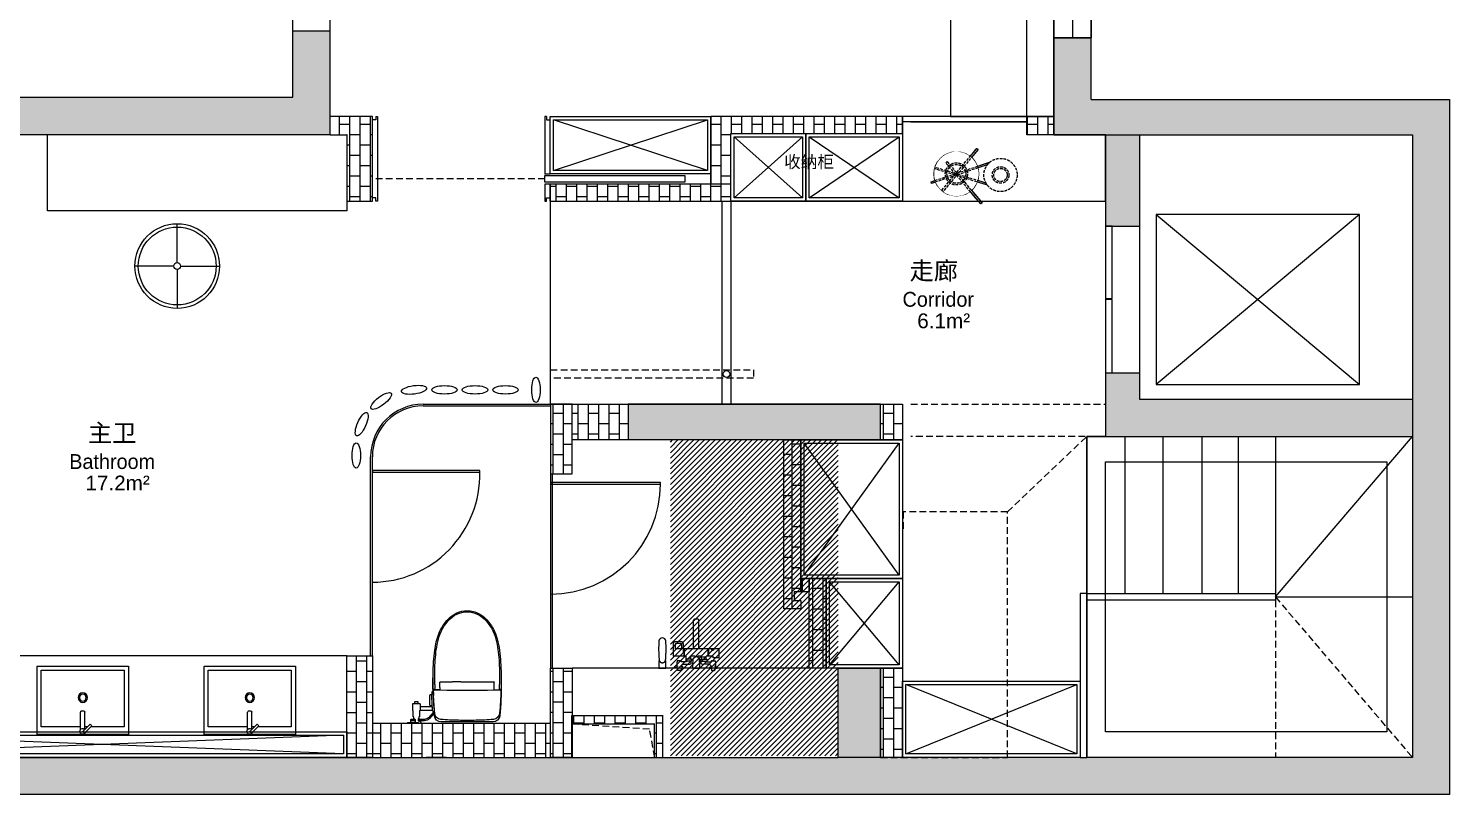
# Model space of a CAD drawing. Header units: millimetres. Extents: x -108767 to 78913, y -380878 to 1470.
# Drawn here: x -35106 to -26709, y -175676 to -171150 of the extents above; entities that cross this region are included whole.
import ezdxf
from ezdxf.enums import TextEntityAlignment as Align

# ---------------------------------------------------------------- set-up
doc = ezdxf.new("R2010")
doc.units = ezdxf.units.MM
doc.header["$LTSCALE"] = 10
doc.set_wipeout_variables(frame=1)
doc.linetypes.add('DASH', pattern=[0.35, 0.25, -0.1])
doc.linetypes.add('DASHED', pattern=[0.75, 0.5, -0.25])
for name, color, linetype in [('001增减墙体', 147, 'Continuous'), ('012到顶家具', 55, 'Continuous'), ('01平-洁具', 137, 'Continuous'), ('021洁具', 146, 'Continuous'), ('3-New Window', 4, 'Continuous'), ('DOOR', 60, 'Continuous'), ('FF-FURN', 51, 'Continuous'), ('FF-TEXT', 50, 'Continuous'), ('NW-01-wall(原有墙体)', 255, 'Continuous'), ('NW-02-free(活动家具)', 241, 'Continuous'), ('NW-02-厨卫具', 44, 'Continuous'), ('wipess', 8, 'Continuous')]:
    doc.layers.add(name, color=color, linetype=linetype)
doc.layers.add('活动家具', color=34, linetype='Continuous', lineweight=18)
doc.styles.add('ARIAL', font='arial.ttf')
doc.styles.add('CCD-HB', font='hbsmall.shx')
doc.styles.get("Standard").update_dxf_attribs({"font": ''})
doc.styles.add('STO', font='')
doc.styles.get('Standard').set_extended_font_data('SimSun')
doc.styles.get('STO').set_extended_font_data('SimSun')
pattern_1 = [(90, (-70270.71, -180008.13), (-60.96, 4e-15), []), (180, (-70270.71, -180008.13), (-60.96, -60.96), [60.96, -60.96])]

# ---------------------------------------------------------------- blocks, each defined once
blk = doc.blocks.new('2.7_C-001')
at = {"color": 8}
for p, q in [((-11.05, -0.22), (-10.82, 0)), ((-9.17, 0), (-10.82, 0)), ((9.17, 0), (10.82, 0)), ((11.05, -0.22), (10.82, 0)), ((-13.55, -7.65), (-13.55, -12.68)), ((-13.4, -7.5), (-10.1, -7.5)), ((-11.05, -1.4), (-12.3, -1.4)), ((-12.3, -1.4), (-12.3, -1.48)), ((-12.21, -1.68), (-11.41, -2.35)), ((-11.47, -5.1), (-11.47, -2.9)), ((-11.05, -2.8), (-11.37, -2.8)), ((-11.21, -5.2), (-11.37, -5.2)), ((-11.05, -2.4), (-11.28, -2.4)), ((-11.23, -5.2), (-11.23, -5.2)), ((-11.23, -5.2), (-11.2, -5.2)), ((-11.2, -5.65), (-11.2, -5.2)), ((-11.05, -1.4), (-11.05, -0.22)), ((-11.05, -2.8), (-11.05, -2.4)), ((-8.95, -5.8), (-11.05, -5.8)), ((-10.05, -7.55), (-10.05, -8.17)), ((-8.95, -0.22), (-9.17, 0)), ((-8.95, -1.4), (-8.95, -0.22)), ((-7.7, -1.4), (-8.95, -1.4)), ((-8.72, -2.4), (-8.95, -2.4)), ((-8.95, -2.4), (-8.95, -2.8)), ((-8.62, -2.8), (-8.95, -2.8)), ((-8.8, -5.65), (-8.8, -5.2)), ((-5.78, -5.2), (-8.8, -5.2)), ((-7.79, -1.68), (-8.59, -2.35)), ((-7.88, -3.7), (-4.5, -3.7)), ((-7.7, -1.4), (-7.7, -1.48)), ((-6.2, -5.54), (-6.03, -5.44)), ((-6.2, -6.69), (-6.2, -5.54)), ((-6.03, -6.79), (-6.2, -6.69)), ((-2.98, -5.44), (-6.03, -5.44)), ((-2.98, -6.79), (-6.03, -6.79)), ((-5.9, -6.79), (-5.9, -8.49)), ((-3.1, -8.15), (-5.9, -8.15)), ((-5.78, -5.44), (-5.78, -5.2)), ((-3.12, -5.2), (-3.21, -5.2)), ((-3.21, -5.2), (-3.21, -5.44)), ((-3.1, -6.79), (-3.1, -6.79)), ((-3.1, -6.79), (-3.1, -8.49)), ((-3.02, -4.09), (-3.02, -5.1)), ((-2.98, -5.44), (-2.8, -5.54)), ((-2.8, -6.69), (-2.98, -6.79)), ((-2.8, -5.54), (-2.8, -6.69)), ((2.09, -1.4), (-2.09, -1.4)), ((-1.1, -7.52), (-0.88, -7.65)), ((-0.88, -8.39), (-0.88, -7.65)), ((-0.88, -8.15), (0.88, -8.15)), ((0.88, -7.65), (1.1, -7.52)), ((0.88, -8.39), (0.88, -7.65)), ((2.98, -5.44), (2.8, -5.54)), ((2.8, -5.54), (2.8, -6.69)), ((2.8, -6.69), (2.98, -6.79)), ((2.98, -5.44), (6.02, -5.44)), ((2.98, -6.79), (6.02, -6.79)), ((3.02, -4.09), (3.02, -5.1)), ((3.1, -6.79), (3.1, -6.79)), ((3.1, -6.79), (3.1, -8.49)), ((3.12, -5.2), (3.21, -5.2)), ((3.21, -5.2), (3.21, -5.44)), ((7.88, -3.7), (4.5, -3.7)), ((5.78, -5.2), (8.8, -5.2)), ((5.78, -5.44), (5.78, -5.2)), ((5.9, -6.79), (5.9, -8.49)), ((6.2, -5.54), (6.02, -5.44)), ((6.02, -6.79), (6.2, -6.69)), ((6.2, -6.69), (6.2, -5.54)), ((7.7, -1.4), (8.95, -1.4)), ((7.7, -1.4), (7.7, -1.48)), ((7.79, -1.68), (8.59, -2.35)), ((8.62, -2.8), (8.95, -2.8)), ((8.72, -2.4), (8.95, -2.4)), ((8.8, -5.65), (8.8, -5.2)), ((8.95, -0.22), (9.17, 0)), ((8.95, -1.4), (8.95, -0.22)), ((8.95, -2.4), (8.95, -2.8)), ((8.95, -5.8), (11.05, -5.8)), ((11.05, -1.4), (11.05, -0.22)), ((11.05, -1.4), (12.3, -1.4)), ((11.05, -2.4), (11.28, -2.4)), ((11.05, -2.8), (11.05, -2.4)), ((11.05, -2.8), (11.37, -2.8)), ((11.2, -5.65), (11.2, -5.2)), ((11.22, -5.2), (11.2, -5.2)), ((11.21, -5.2), (11.37, -5.2)), ((11.22, -5.2), (11.22, -5.2)), ((12.21, -1.68), (11.41, -2.35)), ((11.47, -5.1), (11.47, -2.9)), ((12.3, -1.4), (12.3, -1.48)), ((22.09, -1.4), (17.91, -1.4)), ((-13.4, -12.83), (-7.15, -12.83)), ((-9.07, -12.02), (-10.26, -12.02)), ((-10.26, -12.49), (-10.26, -12.02)), ((-9.75, -8.47), (-7.15, -8.47)), ((-9.07, -12.49), (-9.07, -12.02)), ((-7.6, -12.83), (-7.6, -12.83)), ((-7.55, -8.47), (-7.55, -12.83)), ((-7.15, -8.47), (-7.15, -12.83)), ((-7.15, -8.49), (-5.9, -8.49)), ((-7.15, -12.81), (7.65, -12.81)), ((-3.1, -8.49), (-0.98, -8.49)), ((-1.65, -12.81), (-1.65, -29.65)), ((0.97, -8.49), (3.1, -8.49)), ((1.65, -12.81), (1.65, -29.65)), ((5.9, -8.49), (7.35, -8.49)), ((6.21, -12.81), (6.22, -12.81)), ((7, -8.49), (7, -12.81)), ((7.34, -8.59), (7.35, -8.59)), ((7.34, -8.62), (7.35, -8.62)), ((7.34, -12.68), (7.35, -12.68)), ((7.34, -12.71), (7.35, -12.71)), ((7.35, -8.47), (13.6, -8.47)), ((7.35, -12.81), (7.35, -8.47)), ((7.65, -15.95), (7.65, -10.88)), ((8.75, -15.41), (8.75, -13.31)), ((9.2, -12.86), (12.05, -12.86)), ((12.5, -15.41), (12.5, -13.31)), ((13.6, -15.96), (13.6, -8.47))]:
    blk.add_line(p, q, dxfattribs=at)
blk.add_lwpolyline([(18.04, -6.68, 0.033424), (17.94, -17.49)], format="xyb", dxfattribs=at)
blk.add_polyline3d([(21.96, -6.68, 0), (21.96, -6.63, 0), (21.96, -6.58, 0), (21.95, -6.52, 0), (21.95, -6.47, 0), (21.94, -6.42, 0), (21.94, -6.37, 0), (21.93, -6.32, 0), (21.92, -6.27, 0), (21.91, -6.22, 0), (21.9, -6.17, 0), (21.89, -6.12, 0), (21.88, -6.07, 0), (21.86, -6.02, 0), (21.84, -5.97, 0), (21.83, -5.93, 0), (21.81, -5.88, 0), (21.79, -5.83, 0), (21.77, -5.78, 0), (21.75, -5.74, 0), (21.73, -5.69, 0), (21.7, -5.65, 0), (21.68, -5.6, 0), (21.66, -5.56, 0), (21.63, -5.52, 0), (21.6, -5.47, 0), (21.57, -5.43, 0), (21.54, -5.39, 0), (21.51, -5.35, 0), (21.48, -5.31, 0), (21.45, -5.27, 0), (21.42, -5.24, 0), (21.39, -5.2, 0), (21.35, -5.16, 0), (21.32, -5.13, 0), (21.28, -5.1, 0), (21.24, -5.06, 0), (21.21, -5.03, 0), (21.17, -5, 0), (21.13, -4.97, 0), (21.09, -4.94, 0), (21.05, -4.91, 0), (21.01, -4.89, 0), (20.97, -4.86, 0), (20.92, -4.84, 0), (20.88, -4.81, 0), (20.84, -4.79, 0), (20.79, -4.77, 0), (20.75, -4.75, 0), (20.71, -4.73, 0), (20.66, -4.71, 0), (20.61, -4.69, 0), (20.57, -4.68, 0), (20.52, -4.66, 0), (20.48, -4.65, 0), (20.43, -4.64, 0), (20.38, -4.63, 0), (20.33, -4.62, 0), (20.29, -4.61, 0), (20.24, -4.6, 0), (20.19, -4.6, 0), (20.14, -4.59, 0), (20.1, -4.59, 0), (20.05, -4.59, 0), (20, -4.59, 0), (19.95, -4.59, 0), (19.9, -4.59, 0), (19.86, -4.59, 0), (19.81, -4.6, 0), (19.76, -4.6, 0), (19.71, -4.61, 0), (19.67, -4.62, 0), (19.62, -4.63, 0), (19.57, -4.64, 0), (19.52, -4.65, 0), (19.48, -4.66, 0), (19.43, -4.68, 0), (19.39, -4.69, 0), (19.34, -4.71, 0), (19.29, -4.73, 0), (19.25, -4.75, 0), (19.21, -4.77, 0), (19.16, -4.79, 0), (19.12, -4.81, 0), (19.08, -4.84, 0), (19.03, -4.86, 0), (18.99, -4.89, 0), (18.95, -4.91, 0), (18.91, -4.94, 0), (18.87, -4.97, 0), (18.83, -5, 0), (18.79, -5.03, 0), (18.76, -5.06, 0), (18.72, -5.1, 0), (18.68, -5.13, 0), (18.65, -5.16, 0), (18.61, -5.2, 0), (18.58, -5.24, 0), (18.55, -5.27, 0), (18.52, -5.31, 0), (18.49, -5.35, 0), (18.46, -5.39, 0), (18.43, -5.43, 0), (18.4, -5.47, 0), (18.37, -5.52, 0), (18.34, -5.56, 0), (18.32, -5.6, 0), (18.3, -5.65, 0), (18.27, -5.69, 0), (18.25, -5.74, 0), (18.23, -5.78, 0), (18.21, -5.83, 0), (18.19, -5.88, 0), (18.17, -5.93, 0), (18.16, -5.97, 0), (18.14, -6.02, 0), (18.13, -6.07, 0), (18.11, -6.12, 0), (18.1, -6.17, 0), (18.09, -6.22, 0), (18.08, -6.27, 0), (18.07, -6.32, 0), (18.06, -6.37, 0), (18.06, -6.42, 0), (18.05, -6.47, 0), (18.05, -6.52, 0), (18.04, -6.58, 0), (18.04, -6.63, 0), (18.04, -6.68, 0)], dxfattribs=at)
for centre, radius, start, end in [((-13.4, -7.65), 0.15, 90, 180), ((-12.05, -1.48), 0.25, 180, 229.89909), ((-11.37, -2.9), 0.1, 89.99679, 179.99679), ((-11.37, -5.1), 0.1, 179.99679, 269.99679), ((-11.28, -2.2), 0.2, 229.89909, 270), ((-11.05, -5.65), 0.15, 180, 270), ((-10.1, -7.55), 0.05, 0, 90), ((-9.75, -8.17), 0.3, 180, 270), ((-8.95, -5.65), 0.15, 270, 0), ((-8.72, -2.2), 0.2, 270, 310.10091), ((-8.62, -2.9), 0.1, 4.90859, 89.99679), ((-7.59, -2.81), 0.935, 184.90859, 251.86317), ((-7.95, -1.48), 0.25, 310.10091, 0), ((-4.5, -7.2), 3.5, 66.14252, 89.99679), ((-3.12, -5.1), 0.1, 267.1308, 359.99679), ((-3.12, -4.09), 0.1, 359.99679, 66.14252), ((36.96, -2.85), 39.08, 177.87332, 185.88182), ((-1.42, -6.8), 0.5, 185.88182, 231.87179), ((-1.36, -6.04), 1.22, 252.23211, 274.35187), ((0, -6.65), 1.4, 205.47727, 218.21262), ((-0.98, -8.39), 0.1, 270, 0), ((0.97, -8.39), 0.1, 180, 270), ((0, -6.65), 1.4, 321.78613, 334.5228), ((1.36, -6.04), 1.22, 265.64714, 287.76789), ((1.42, -6.8), 0.5, 308.12821, 354.11818), ((-36.96, -2.85), 39.08, 354.11818, 2.12668), ((3.12, -4.09), 0.1, 113.85748, 180.00321), ((3.12, -5.1), 0.1, 180.00321, 272.8692), ((4.5, -7.2), 3.5, 90.00321, 113.85748), ((7.95, -1.48), 0.25, 180, 229.89909), ((7.59, -2.81), 0.935, 288.13683, 355.09141), ((8.62, -2.9), 0.1, 90.00321, 175.09141), ((8.72, -2.2), 0.2, 229.89909, 270), ((8.95, -5.65), 0.15, 180, 270), ((11.05, -5.65), 0.15, 270, 0), ((11.28, -2.2), 0.2, 270, 310.10091), ((11.37, -2.9), 0.1, 0.00321, 90.00321), ((11.37, -5.1), 0.1, 270.00321, 0.00321), ((12.05, -1.48), 0.25, 310.10091, 0), ((56.96, -2.85), 39.08, 177.87332, 185.34798), ((-16.96, -2.85), 39.08, 354.65202, 2.12668), ((-58.73, -12.8), 80.93, 356.6814, 4.33868), ((-13.4, -12.68), 0.15, 180, 270), ((-10.18, -12.12), 0.0938, 209.03725, 252.30788), ((-10.18, -12.44), 0.0938, 209.03725, 252.30788), ((-9.91, -11.26), 1, 252.30788, 262.94591), ((-9.91, -11.58), 1, 252.30788, 262.94591), ((-9.66, -9.3), 2.98, 262.94591, 277.05409), ((-9.66, -9.62), 2.98, 262.94591, 277.05409), ((-9.42, -11.26), 1, 277.05409, 287.69212), ((-9.42, -11.58), 1, 277.05409, 287.69212), ((-9.15, -12.12), 0.0938, 287.69212, 330.96275), ((-9.15, -12.44), 0.0938, 287.69212, 330.96275), ((8.65, -15.95), 1, 180, 264.66736), ((9.2, -13.31), 0.45, 90, 180), ((9.25, -15.4), 0.5, 180, 265.97111), ((10.65, 4.45), 20.4, 265.97111, 273.89518), ((12, -15.4), 0.5, 273.89518, 360), ((12.05, -13.31), 0.45, 360, 90), ((12.6, -15.96), 1, 275.20866, 0), ((10.65, 5.45), 22.5, 264.66736, 275.22415), ((20, -17.25), 2.07, 186.55145, 353.44855), ((-0.95, -29.65), 0.7, 180, 261.18609), ((0, -23.52), 6.9, 261.18609, 278.81391), ((0.95, -29.65), 0.7, 278.81391, 0)]:
    blk.add_arc(centre, radius, start, end, dxfattribs=at)
blk = doc.blocks.new('*U214')
blk.add_lwpolyline([(511.87, -3222.23), (477.87, -3222.23), (477.87, -3317.23), (511.87, -3317.23)], close=True)
at = {"color": 6}
blk.add_lwpolyline([(509.87, -3224.23), (479.87, -3224.23), (479.87, -3315.23), (509.87, -3315.23)], close=True, dxfattribs=at)
at = {"color": 250}
for points in [[(479.87, -3315.23), (509.87, -3224.23)], [(479.87, -3224.23), (509.87, -3315.23)]]:
    blk.add_lwpolyline(points, dxfattribs=at)
blk = doc.blocks.new('RRTY')
blk.add_wipeout([(33, 350), (95, 345), (147, 333), (172, 325), (237, 294), (292, 254), (335, 212), (380, 148), (410, 85), (423, 37), (428, 10), (433, -39), (433, -68), (428, -111), (418, -160), (392, -226), (356, -287), (314, -335), (283, -362), (231, -398), (183, -421), (134, -437), (78, -448), (33, -450), (-39, -444), (-116, -421), (-175, -392), (-248, -334), (-285, -292), (-325, -228), (-351, -163), (-363, -107), (-367, -50), (-360, 22), (-338, 99), (-305, 164), (-270, 210), (-210, 267), (-169, 295), (-110, 323), (-60, 339), (-24, 346), (16, 349)])
at = {"color": 45}
for points in [[(153, 313), (182, 301), (-222, -678), (-251, -666)], [(-96, 410), (-66, 417), (232, -851), (202, -858)], [(252, 123), (270, 98), (-528, -463), (-546, -438)], [(-259, 216), (-238, 238), (457, -457), (435, -479)]]:
    blk.add_lwpolyline(points, close=True, dxfattribs=at)
for radius in [400, 200]:
    blk.add_circle((33, -50), radius)
blk.add_circle((33, -50), 170, dxfattribs=at)
blk = doc.blocks.new('TR')
at = {"linetype": 'DASH', "lineweight": 5, "ltscale": 20}
blk.add_wipeout([(-1194, 103), (-1195, 166), (-1188, 218), (-1182, 243), (-1157, 311), (-1123, 370), (-1085, 416), (-1025, 468), (-964, 502), (-919, 520), (-892, 528), (-843, 537), (-815, 539), (-771, 539), (-722, 533), (-653, 513), (-590, 482), (-538, 446), (-508, 417), (-468, 369), (-440, 323), (-420, 276), (-404, 221), (-397, 176), (-397, 104), (-413, 25), (-437, -37), (-487, -115), (-526, -155), (-586, -201), (-648, -232), (-703, -249), (-759, -259), (-832, -259), (-910, -244), (-979, -216), (-1028, -186), (-1090, -132), (-1121, -93), (-1155, -37), (-1175, 12), (-1185, 47), (-1192, 86)], dxfattribs=at).dxf.layer = 'NW-02-free(活动家具)'
at = {"layer": 'NW-02-free(活动家具)', "color": 8, "linetype": 'DASH', "lineweight": 5, "ltscale": 20}
for points in [[(-1034, -176), (-1058, -156), (-429, 599), (-405, 579)], [(-1242, -31), (-1252, -2), (-16, 410), (-6, 381)], [(-988, 342), (-965, 362), (-333, -382), (-356, -402)], [(-1168, 226), (-1159, 256), (-148, -57), (-157, -87)]]:
    blk.add_lwpolyline(points, close=True, dxfattribs=at)
at = {"layer": 'NW-02-free(活动家具)', "linetype": 'DASH', "lineweight": 5, "ltscale": 20}
blk.add_circle((-796, 140), 200, dxfattribs=at)
at = {"layer": 'NW-02-free(活动家具)', "color": 8, "linetype": 'DASH', "lineweight": 5, "ltscale": 20}
blk.add_circle((-796, 140), 170, dxfattribs=at)
at = {"linetype": 'DASH', "lineweight": 5, "ltscale": 20}
blk.add_wipeout([(0, 420), (33, 418), (57, 415), (87, 407), (131, 390), (165, 370), (195, 348), (221, 322), (229, 314), (252, 284), (270, 252), (284, 215), (294, 180), (299, 143), (300, 120), (298, 84), (291, 47), (281, 14), (267, -16), (248, -49), (231, -72), (207, -97), (169, -128), (134, -148), (102, -162), (62, -174), (27, -179), (0, -180), (-36, -178), (-78, -170), (-113, -158), (-149, -140), (-191, -112), (-218, -86), (-239, -61), (-260, -30), (-274, -1), (-284, 23), (-289, 41), (-296, 71), (-300, 109), (-299, 147), (-295, 177), (-289, 201), (-279, 231), (-264, 263), (-249, 288), (-228, 315), (-202, 342), (-165, 371), (-126, 392), (-81, 409), (-45, 417), (-12, 420)], dxfattribs=at).dxf.layer = 'NW-02-free(活动家具)'
at = {"layer": 'NW-02-free(活动家具)', "linetype": 'DASH', "lineweight": 5, "ltscale": 20}
blk.add_circle((0, 120), 300, dxfattribs=at)
at = {"layer": 'NW-02-free(活动家具)', "color": 8, "linetype": 'DASH', "lineweight": 5, "ltscale": 20}
for radius in [150, 120]:
    blk.add_circle((0, 120), radius, dxfattribs=at)
blk = doc.blocks.new('2.7_B-001')
at = {"layer": 'NW-02-厨卫具', "lineweight": 15}
for p, q in [((30, 0), (-30, 0)), ((-30, 0), (-30, -45)), ((30, -45), (30, 0)), ((-30, -45), (30, -45))]:
    blk.add_line(p, q, dxfattribs=at)
at = {"layer": 'NW-02-厨卫具', "lineweight": 5}
for p, q in [((-1.44, -5.07), (-27.24, -5.07)), ((-27.24, -5.07), (-27.24, -42.24)), ((27.24, -5.07), (5.22, -5.07)), ((27.24, -42.24), (27.24, -5.07)), ((-27.24, -42.24), (27.24, -42.24))]:
    blk.add_line(p, q, dxfattribs=at)
at = {"layer": 'NW-02-厨卫具', "color": 8, "lineweight": 5}
for p, q in [((-1.44, -3.3), (-1.44, -14.7)), ((1.07, -1.01), (-0.02, -2.11)), ((-0.02, -2.11), (4.91, -6.94)), ((1.07, -1.01), (6, -5.84)), ((1.44, -3.54), (1.44, -14.7)), ((3, -5.07), (1.44, -5.07)), ((4.91, -6.94), (6, -5.84)), ((-0.52, -15.62), (0.52, -15.62))]:
    blk.add_line(p, q, dxfattribs=at)
for centre, major_axis, start_param, end_param in [((-0.02, -2.11), (1.31, -1.31), 0.995082, 6.293156), ((-0.52, -14.7), (0.652, 0.652), 2.356194, 3.926991), ((0.52, -14.7), (0.652, 0.652), 3.926991, 5.497787), ((0, -24.3), (2.2, 2.2), 4.712389, 10.995574), ((0, -24.3), (1.58, 1.58), 4.712389, 10.995574)]:
    blk.add_ellipse(centre, major_axis=major_axis, ratio=1, start_param=start_param, end_param=end_param, dxfattribs=at)
blk = doc.blocks.new('2.7_D-001')
at = {"layer": 'NW-02-厨卫具', "color": 8}
for points in [[(-35.5, 0, 0.414214), (-35, -0.5), (-29, -0.5, 0.414214), (-28.5, 0)], [(-28.72, -1.6, 0.07715), (-27.98, -1.37, 0.286127), (-27.25, -0.2), (-27.25, 0)], [(-33.25, -0.5), (-33.35, -1.62), (-33.35, -1.87), (-33.3, -2.16, 0.3601), (-33, -2.4), (-31, -2.4, 0.3601), (-30.7, -2.16), (-30.65, -1.87), (-30.65, -1.62), (-30.75, -0.5)], [(-31.06, -2.4), (-31.05, -2.7), (-31.3, -2.7), (-31.43, -2.77), (-31.43, -3.75, -0.414214), (-31.62, -3.95), (-31.75, -3.95, 0.414214), (-31.85, -4.05), (-31.85, -7.26, -0.20721), (-32.01, -7.62, 0.20721), (-32.15, -7.95), (-32.15, -11.5), (-32.15, -11.65, 0.414214), (-32.05, -11.75), (-27.95, -11.75, 0.414214), (-27.85, -11.65), (-27.85, -11.5), (-27.85, -10.34), (-27.85, -7.95, 0.15273), (-27.93, -7.7, 0.052809), (-27.99, -7.62, -0.20721), (-28.15, -7.26), (-28.15, -4.05, 0.414214), (-28.25, -3.95), (-28.37, -3.95, -0.414214), (-28.57, -3.75), (-28.57, -2.77), (-28.7, -2.7), (-28.95, -2.7), (-28.93, -2.2), (-28.97, -2), (-28.97, -1.6), (-28.72, -1.6), (-28.74, -1.6)], [(-19.46, -6.06), (-22.32, -2.88, 0.212455), (-25.15, -1.62), (-28.97, -1.62)], [(-19.94, -6.72), (-22.92, -3.42, 0.212455), (-25.15, -2.42), (-28.94, -2.42)], [(-19.54, -9.29, 0.008174), (-19.36, -6.5)], [(-19.36, -6.5, 0.104725), (-19.45, -5.99)], [(-28.87, -11.75, 0.414214), (-28.97, -11.85), (-28.97, -12.72), (-29.2, -12.85), (-30.8, -12.85), (-31.02, -12.72), (-31.02, -11.85, 0.414214), (-31.12, -11.75)], [(-16.05, -20.43), (-16.05, -19.84, 0.409111), (-16.25, -19.64), (-19.67, -19.58, -0.41502), (-19.92, -19.32)], [(-19.07, -22.99, 0.017155), (-19.09, -21.26, 0.04985), (-19.22, -20.23, 0.096365), (-19.31, -20.01, 0.260874), (-19.4, -19.96)], [(-19.07, -22.99, 0.014496), (-19, -34.35)], [(-16.05, -21.26), (-16.05, -24.39, 0.422751), (-15.89, -24.55)], [(15.97, -19.64, 0.009953), (-15.97, -19.64)], [(0, -24.7, 0.00463), (15.89, -24.55)], [(15.89, -24.55, 0.423836), (16.05, -24.39)], [(19.68, -19.58), (16.25, -19.64, 0.409111), (16.05, -19.84), (16.05, -21.25)], [(16.05, -19.84), (19.4, -19.96, 0.260874), (19.31, -20.01, 0.096365), (19.22, -20.23, 0.04985), (19.09, -21.26, 0.017155), (19.07, -22.99)], [(19, -34.35, 0.014496), (19.07, -22.99)], [(-19, -34.35, 0.016259), (-18.59, -40.64, 0.019991), (-17.71, -46.67)], [(17.71, -46.67, 0.019991), (18.59, -40.64, 0.016259), (19, -34.35)], [(-17.71, -46.67, 0.057324), (-15.91, -53.02)], [(-15.91, -53.02, 0.153815), (-7.37, -63.94, 0.108059), (-1.61, -65.9, 0.028185), (0, -65.99, 0.028185), (1.61, -65.9, 0.108059), (7.37, -63.94, 0.153815), (15.91, -53.02, 0.057324), (17.71, -46.67)]]:
    blk.add_lwpolyline(points, format="xyb", dxfattribs=at)
for points in [[(-33.87, -0.5), (-30.13, -0.5)], [(-30.65, -1.62), (-33.35, -1.62)], [(-33.35, -1.87), (-30.65, -1.87)], [(-27.85, -7.95), (-20.4, -7.95)], [(-27.85, -10.08), (-20.57, -10.08)], [(-16.05, -19.84), (-19.4, -19.96)], [(-16.05, -21.25), (-16.05, -20.44)], [(-15.89, -24.55), (-8.7, -24.66)], [(-3.7, -24.69), (-8.7, -24.66)], [(-3.7, -24.69), (0, -24.7)], [(16.05, -21.26), (16.05, -24.41)]]:
    blk.add_lwpolyline(points, dxfattribs=at)
blk.add_lwpolyline([(-30.59, -2.07, -0.3601), (-30.98, -2.4), (-33.02, -2.4, -0.3601), (-33.41, -2.07), (-33.45, -1.87), (-33.45, -1.62), (-33.25, -0.5), (-30.75, -0.5), (-30.55, -1.62), (-30.55, -1.87)], format="xyb", close=True, dxfattribs=at)
at = {"layer": 'NW-02-厨卫具'}
for points in [[(19.32, -4.58, 0.386981), (15.34, -0.95), (-15.34, -0.95, 0.386981), (-19.32, -4.58), (-19.45, -5.99, -0.131373), (-19.6, -6.39, 0.148778), (-20.33, -7.41, 0.021037), (-20.58, -10.37)], [(-15.5, -2.36, 0.367571), (-19.18, -6.11, 0.015428), (-19.92, -19.32)], [(-5.17, -1.86, 0.012576), (-15.5, -2.36)], [(5.37, -1.86, 0.012303), (-5.17, -1.86)], [(15.52, -2.37, 0.01238), (5.37, -1.86)], [(19.19, -6.31, 0.375041), (15.52, -2.37)], [(20, -20.33, 0.014953), (19.94, -19.38, 0.094612), (19.92, -19.32, 0.015253), (19.19, -6.31)], [(20.2, -23.37, 0.023657), (19.32, -4.58)], [(-20.58, -10.38), (-21.63, -10.38, 0.317837), (-21.82, -10.51, 0.085164), (-22.05, -11.88), (-22.05, -15.57, 0.085164), (-21.82, -16.94, 0.317837), (-21.63, -17.08), (-20.89, -17.08)], [(-20.06, -19.53, 0.010881), (-19.92, -16.58)], [(-19.54, -9.29, 0.009261), (-19.92, -16.58)], [(-20.17, -19.69, 0.116376), (-20.29, -19.29, -0.097632), (-20.81, -18.55, -0.103486), (-20.93, -17.86), (-20.91, -17.07)], [(-20.06, -19.53), (-20.17, -19.69, 0.004597), (-20.2, -23.37, 0.007479), (-20.11, -29.35)], [(-20.16, -24.1, 0.01417), (-20.16, -23.89)], [(-20.16, -24.1, 0.005942), (-20.16, -26.25)], [(-19.4, -19.96), (-19.4, -19.96, 0.232614), (-19.95, -20.25, 0.140453), (-20.06, -20.59, 0.019844), (-20.09, -21.1)], [(-19.92, -19.32, 0.065749), (-19.94, -19.35, 0.017826), (-20, -20.33)], [(20.16, -26.25, 0.006459), (20.15, -23.89), (20.08, -20.84, 0.020455), (20.06, -20.53, 0.125897), (19.94, -20.24, 0.14076), (19.66, -20.02, 0.080621), (19.4, -19.96)], [(19.68, -19.58, 0.414788), (19.92, -19.32)], [(20.11, -29.31, 0.00875), (20.2, -23.37)], [(-20.16, -26.25, 0.006047), (-20.1, -29.4, 0.028876), (-19.1, -43.29)], [(18.86, -44.81, 0.031792), (20.05, -30.93)], [(20.05, -30.93, 0.005999), (20.16, -26.25)], [(-19.1, -43.29, 0.064099), (-16.77, -52.99)], [(-16.77, -52.99, 0.095162), (-11.05, -61.78, 0.210028), (0, -66.63, 0.124897), (7.15, -64.81, 0.076161), (10.84, -62, 0.041108), (13.77, -58.49, 0.068838), (17.25, -51.72, 0.04347), (18.86, -44.81)]]:
    blk.add_lwpolyline(points, format="xyb", dxfattribs=at)
for points in [[(-20.58, -10.38), (-20.89, -17.08)], [(-20.09, -21.1), (-20.16, -23.89)], [(-20.1, -29.4), (-20.11, -29.35)], [(20.11, -29.31), (20.1, -29.38)], [(18.86, -44.81), (18.86, -44.84)]]:
    blk.add_lwpolyline(points, dxfattribs=at)
blk = doc.blocks.new('*U198')
blk.add_lwpolyline([(284.33, -3316.14), (239.33, -3316.14), (239.33, -3421.14), (284.33, -3421.14)], close=True)
at = {"color": 6}
blk.add_lwpolyline([(282.33, -3318.14), (241.33, -3318.14), (241.33, -3419.14), (282.33, -3419.14)], close=True, dxfattribs=at)
at = {"color": 250}
for points in [[(241.33, -3419.14), (282.33, -3318.14)], [(241.33, -3318.14), (282.33, -3419.14)]]:
    blk.add_lwpolyline(points, dxfattribs=at)
blk = doc.blocks.new('*U190')
blk.add_lwpolyline([(579.61, -3276.7), (290.11, -3276.7), (290.11, -3291.7), (579.61, -3291.7)], close=True)
at = {"color": 6}
blk.add_lwpolyline([(577.61, -3278.7), (292.11, -3278.7), (292.11, -3289.7), (577.61, -3289.7)], close=True, dxfattribs=at)
at = {"color": 250}
for points in [[(292.11, -3289.7), (577.61, -3278.7)], [(292.11, -3278.7), (577.61, -3289.7)]]:
    blk.add_lwpolyline(points, dxfattribs=at)
blk = doc.blocks.new('*U199')
blk.add_lwpolyline([(284.33, -3391.24), (202.53, -3391.24), (202.53, -3451.24), (284.33, -3451.24)], close=True)
at = {"color": 6}
blk.add_lwpolyline([(282.33, -3393.24), (204.53, -3393.24), (204.53, -3449.24), (282.33, -3449.24)], close=True, dxfattribs=at)
at = {"color": 250}
for points in [[(204.53, -3449.24), (282.33, -3393.24)], [(204.53, -3393.24), (282.33, -3449.24)]]:
    blk.add_lwpolyline(points, dxfattribs=at)
blk = doc.blocks.new('*U200')
blk.add_lwpolyline([(254.54, -3354.44), (201.54, -3354.44), (201.54, -3399.44), (254.54, -3399.44)], close=True)
at = {"color": 6}
blk.add_lwpolyline([(252.54, -3356.44), (203.54, -3356.44), (203.54, -3397.44), (252.54, -3397.44)], close=True, dxfattribs=at)
at = {"color": 250}
for points in [[(203.54, -3397.44), (252.54, -3356.44)], [(203.54, -3356.44), (252.54, -3397.44)]]:
    blk.add_lwpolyline(points, dxfattribs=at)
blk = doc.blocks.new('*U201')
blk.add_lwpolyline([(522.56, -3283.93), (465.45, -3283.93), (465.45, -3323.93), (522.56, -3323.93)], close=True)
at = {"color": 6}
blk.add_lwpolyline([(520.56, -3285.93), (467.45, -3285.93), (467.45, -3321.93), (520.56, -3321.93)], close=True, dxfattribs=at)
at = {"color": 250}
for points in [[(467.45, -3321.93), (520.56, -3285.93)], [(467.45, -3285.93), (520.56, -3321.93)]]:
    blk.add_lwpolyline(points, dxfattribs=at)
blk = doc.blocks.new('*U213')
blk.add_lwpolyline([(527.05, -3283.93), (482.71, -3283.93), (482.71, -3323.93), (527.05, -3323.93)], close=True)
at = {"color": 6}
blk.add_lwpolyline([(525.05, -3285.93), (484.71, -3285.93), (484.71, -3321.93), (525.05, -3321.93)], close=True, dxfattribs=at)
at = {"color": 250}
for points in [[(484.71, -3321.93), (525.05, -3285.93)], [(484.71, -3285.93), (525.05, -3321.93)]]:
    blk.add_lwpolyline(points, dxfattribs=at)

msp = doc.modelspace()

# ---------------------------------------------------------------- hatches: boundary and pattern name
at = {"layer": '001增减墙体', "ltscale": 10}
h = msp.add_hatch(dxfattribs=at)
h.set_pattern_fill('ANSI31', color=251, scale=7)
h.set_pattern_definition([(45, (-54684.057, -179960.236), (-15.715448, 15.715448), [])])
h.paths.add_polyline_path([(-31313.3, -173581), (-30321.3, -173581), (-30321.3, -175447), (-31313.3, -175447)])
at = {"layer": 'NW-01-wall(原有墙体)'}
h = msp.add_hatch(color=250, dxfattribs=at)
h.dxf.hatch_style = 1
h.paths.add_polyline_path([(-33324.3, -171165), (-33544.3, -171165), (-33544.3, -171556), (-36359.3, -171556), (-36359.3, -172452), (-36119.3, -172452), (-36119.3, -171778), (-33324.3, -171778)])
h = msp.add_hatch(color=250, dxfattribs=at)
h.dxf.hatch_style = 1
h.paths.add_polyline_path([(-26709.3, -171569), (-28827.3, -171569), (-28827.3, -171206), (-29047.3, -171206), (-29047.3, -171778), (-26929.3, -171778), (-26929.3, -175456), (-36119.3, -175456), (-36119.3, -174800), (-36359.3, -174800), (-36359.3, -175676), (-26709.3, -175676)])
h = msp.add_hatch(color=250, dxfattribs=at)
h.dxf.hatch_style = 1
h.paths.add_polyline_path([(-28542.3, -171778), (-28742.3, -171778), (-28742.3, -172318), (-28702.3, -172318), (-28542.3, -172318)], flags=17)
h = msp.add_hatch(color=250, dxfattribs=at)
h.dxf.hatch_style = 1
h.paths.add_polyline_path([(-26929.3, -173341), (-28542.3, -173341), (-28542.3, -173184), (-28742.3, -173184), (-28742.3, -173461), (-28742.3, -173561), (-28642.3, -173561), (-26929.3, -173561)])
h = msp.add_hatch(color=250, dxfattribs=at)
h.dxf.hatch_style = 1
h.paths.add_polyline_path([(-30071.3, -173370), (-30731.3, -173370), (-31563.3, -173370), (-31563.3, -173581), (-31313.3, -173581), (-31313.3, -173581), (-30321.3, -173581), (-30071.3, -173581)])
h = msp.add_hatch(color=250, dxfattribs=at)
h.dxf.hatch_style = 1
h.paths.add_polyline_path([(-30071.3, -174929), (-30321.3, -174929), (-30321.3, -175456), (-30071.3, -175456)])
at = {"layer": 'wipess'}
h = msp.add_hatch(dxfattribs=at)
h.set_pattern_fill('AR-B816', color=256, scale=0.3, angle=90)
h.set_pattern_definition(pattern_1)
h.paths.add_polyline_path([(-33074.3, -171670), (-33324.3, -171670), (-33324.3, -171777.9), (-33224.3, -171778), (-33224.3, -172170), (-33074.3, -172170)])
h = msp.add_hatch(dxfattribs=at)
h.set_pattern_fill('AR-B816', color=256, scale=0.3, angle=90)
h.set_pattern_definition(pattern_1)
h.paths.add_polyline_path([(-29942.3, -171670), (-31074.3, -171670), (-31074.3, -172070), (-30956.7, -172070), (-30956.7, -171770), (-30646.1, -171770), (-29942.3, -171770)])
h = msp.add_hatch(dxfattribs=at)
h.set_pattern_fill('AR-B816', color=256, scale=0.3, angle=90)
h.set_pattern_definition([(90, (-69375.71, -180008.13), (-60.96, 4e-15), []), (180, (-69375.71, -180008.13), (-60.96, -60.96), [60.96, -60.96])])
h.paths.add_polyline_path([(-29047.3, -171670), (-29207.3, -171670), (-29207.3, -171778), (-29047.3, -171778)])
h = msp.add_hatch(dxfattribs=at)
h.set_pattern_fill('AR-B816', color=256, scale=0.3, angle=90)
h.set_pattern_definition(pattern_1)
h.paths.add_polyline_path([(-32024.3, -172070), (-32024.3, -172170), (-30956.7, -172170), (-30956.7, -172070)])
h = msp.add_hatch(dxfattribs=at)
h.set_pattern_fill('AR-B816', color=256, scale=0.3, angle=90)
h.set_pattern_definition([(90, (-70470.71, -180008.13), (-60.96, 4e-15), []), (180, (-70470.71, -180008.13), (-60.96, -60.96), [60.96, -60.96])])
h.paths.add_polyline_path([(-31893.3, -173370), (-32021.3, -173370), (-32021.3, -173781), (-31893.3, -173781)])
h = msp.add_hatch(dxfattribs=at)
h.set_pattern_fill('AR-B816', color=256, scale=0.3, angle=90)
h.set_pattern_definition([(90, (-70140.71, -180008.13), (-60.96, 4e-15), []), (180, (-70140.71, -180008.13), (-60.96, -60.96), [60.96, -60.96])])
h.paths.add_polyline_path([(-31563.3, -173370), (-31892.8, -173370), (-31893.8, -173581), (-31564.3, -173581)])
h = msp.add_hatch(dxfattribs=at)
h.set_pattern_fill('AR-B816', color=256, scale=0.3, angle=90)
h.set_pattern_definition([(90, (-68519.71, -180008.13), (-60.96, 4e-15), []), (180, (-68519.71, -180008.13), (-60.96, -60.96), [60.96, -60.96])])
h.paths.add_polyline_path([(-29942.3, -173370), (-30070.8, -173370), (-30071.8, -173581), (-29943.3, -173581)])
h = msp.add_hatch(dxfattribs=at)
h.set_pattern_fill('AR-B816', color=256, scale=0.3, angle=90)
h.set_pattern_definition([(90, (-69119.71, -179031.13), (-60.96, 4e-15), []), (180, (-69119.71, -179031.13), (-60.96, -60.96), [60.96, -60.96])])
h.paths.add_polyline_path([(-30542.3, -173581), (-30642.3, -173581), (-30642.3, -174579), (-30542.3, -174579), (-30542.3, -174529), (-30582.3, -174529), (-30582.3, -174479), (-30492.3, -174479), (-30492.3, -174929), (-30392.3, -174929), (-30392.3, -174399), (-30542.3, -174399)])
h = msp.add_hatch(dxfattribs=at)
h.set_pattern_fill('AR-B816', color=256, scale=0.3, angle=90)
h.set_pattern_definition([(90, (-70170.71, -180008.13), (-60.96, 4e-15), []), (180, (-70170.71, -180008.13), (-60.96, -60.96), [60.96, -60.96])])
h.paths.add_polyline_path([(-33074.3, -174856), (-33224.3, -174856), (-33224.3, -175456), (-33074.3, -175456)])
h = msp.add_hatch(dxfattribs=at)
h.set_pattern_fill('AR-B816', color=256, scale=0.3, angle=90)
h.set_pattern_definition([(90, (-70472.36, -180007.9), (-60.96, 4e-15), []), (180, (-70472.36, -180007.9), (-60.96, -60.96), [60.96, -60.96])])
h.paths.add_polyline_path([(-31894.9, -174928.7), (-32022.4, -174928.7), (-32022.4, -175455.7), (-31894.9, -175455.7)])
h = msp.add_hatch(dxfattribs=at)
h.set_pattern_fill('AR-B816', color=256, scale=0.3, angle=90)
h.set_pattern_definition([(90, (-68519.71, -181567.13), (-60.96, 4e-15), []), (180, (-68519.71, -181567.13), (-60.96, -60.96), [60.96, -60.96])])
h.paths.add_polyline_path([(-29942.3, -174929), (-30070.8, -174929), (-30071.8, -175456), (-29943.3, -175456)])
h = msp.add_hatch(dxfattribs=at)
h.set_pattern_fill('AR-B816', color=256, scale=0.3, angle=90)
h.set_pattern_definition([(90, (-70471.21, -180008.13), (-60.96, 4e-15), []), (180, (-70471.21, -180008.13), (-60.96, -60.96), [60.96, -60.96])])
h.paths.add_polyline_path([(-31355.8, -175209), (-31893.8, -175209), (-31893.8, -175259), (-31405.8, -175259), (-31405.8, -175456), (-31355.8, -175456)])
h = msp.add_hatch(dxfattribs=at)
h.set_pattern_fill('AR-B816', color=256, scale=0.3, angle=90)
h.set_pattern_definition(pattern_1)
h.paths.add_polyline_path([(-32021.3, -175256), (-33074.3, -175256), (-33074.3, -175456), (-32021.3, -175456)])

# ---------------------------------------------------------------- linework, layer by layer
at = {"color": 4}
msp.add_lwpolyline([(-28827.3, -171206), (-29047.3, -171206), (-29047.3, -170556), (-28827.3, -170556)], close=True, dxfattribs=at)
at = {"layer": '021洁具'}
msp.add_lwpolyline([(-34719.3, -175456), (-33224.3, -175456), (-33224.3, -174856), (-36119.3, -174856), (-36119.3, -175456)], dxfattribs=at)
at = {"layer": '3-New Window', "color": 30}
for p, q in [((-32024.3, -172010), (-32054.3, -172010)), ((-32024.3, -172070), (-32054.3, -172070)), ((-27242.3, -172249.5), (-28442.3, -173252.5)), ((-28442.3, -172249.5), (-27242.3, -173252.5)), ((-32774.3, -173370), (-32021.3, -173370)), ((-32774.3, -173380), (-32021.3, -173380)), ((-33084.3, -174856), (-33084.3, -173680)), ((-33074.3, -174856), (-33074.3, -173680)), ((-33074.3, -173771.6), (-32439.3, -173771.6)), ((-32021.3, -173781), (-32021.3, -174929)), ((-32011.3, -173781), (-32011.3, -174929)), ((-32011.3, -173841.7), (-32021.3, -173841.7)), ((-32021.3, -173841.7), (-31371.3, -173841.7))]:
    msp.add_line(p, q, dxfattribs=at)
for points in [[(-29207.3, -166073), (-29047.3, -166073), (-29047.3, -171670), (-29207.3, -171670)], [(-33074.3, -173761.6), (-33074.3, -173771.6), (-32439.3, -173771.6), (-32439.3, -173761.6)], [(-32021.3, -173841.7), (-31371.3, -173841.7), (-31371.3, -173831.7), (-32021.3, -173831.7)], [(-28892.3, -175456), (-28852.3, -175456), (-28852.3, -174489), (-28892.3, -174489)]]:
    msp.add_lwpolyline(points, close=True, dxfattribs=at)
for points in [[(-33054.3, -171670), (-33054.3, -171690), (-33074.3, -171690)], [(-33074.3, -172150), (-33074.3, -171690)], [(-33054.3, -171670), (-33044.3, -171670), (-33044.3, -172170), (-33054.3, -172170)], [(-32044.3, -171670), (-32054.3, -171670), (-32054.3, -172010)], [(-32044.3, -171670), (-32044.3, -171690), (-32024.3, -171690)], [(-32024.3, -172010), (-32024.3, -171690)], [(-32054.3, -172070), (-32054.3, -172170), (-32044.3, -172170)], [(-32024.3, -172170), (-32024.3, -172070)], [(-32024.3, -172150), (-32024.3, -172070)], [(-33054.3, -172170), (-33054.3, -172150), (-33074.3, -172150)], [(-32044.3, -172170), (-32044.3, -172150), (-32024.3, -172150)]]:
    msp.add_lwpolyline(points, dxfattribs=at)
for centre, radius, start, end in [((-32774.3, -173680), 310, 90, 180), ((-32774.3, -173680), 300, 90, 180), ((-33076.5, -173784.3), 637.3, 270.19946, 1.13813), ((-32021.3, -173841.7), 650, 270, 0)]:
    msp.add_arc(centre, radius, start, end, dxfattribs=at)
for centre, major_axis in [((-32107.8, -173285), (0, -75)), ((-33022.5, -173350.8), (-59.4, -45.7)), ((-32827.8, -173285), (-74.3, -10.3)), ((-32647.8, -173285), (-75, 0)), ((-32467.8, -173285), (-75, 0)), ((-32287.8, -173285), (-75, 0)), ((-33137.2, -173488), (-30.1, -68.7)), ((-33169.3, -173672.7), (0, -75))]:
    msp.add_ellipse(centre, major_axis=major_axis, ratio=0.333333, dxfattribs=at)
at = {"layer": 'DOOR'}
msp.add_lwpolyline([(-32054.3, -172018.6), (-31228.3, -172018.6), (-31228.3, -172058.6), (-32054.3, -172058.6), (-32054.3, -172018.6)], dxfattribs=at)
for points in [[(-31006.8, -172170), (-30956.7, -172170), (-30956.7, -173370), (-31006.8, -173370)], [(-27242.3, -173252.5), (-27242.3, -172249.5), (-28442.3, -172249.5), (-28442.3, -173252.5)], [(-28742.3, -172746), (-28702.3, -172746), (-28702.3, -172318), (-28742.3, -172318)], [(-28742.3, -173184), (-28702.3, -173184), (-28702.3, -172751), (-28742.3, -172751)]]:
    msp.add_lwpolyline(points, close=True, dxfattribs=at)
at = {"layer": 'DOOR', "color": 251, "linetype": 'DASHED', "ltscale": 8}
msp.add_lwpolyline([(-32021.3, -173216.7), (-32021.3, -173166.7), (-30821.3, -173166.7), (-30821.3, -173216.7)], close=True, dxfattribs=at)
at = {"layer": 'DOOR'}
msp.add_circle((-30981.8, -173191.7), 20, dxfattribs=at)
at = {"layer": 'FF-TEXT', "color": 251, "linetype": 'DASHED', "ltscale": 8}
msp.add_line((-32054.3, -172038.6), (-33074.3, -172038.6), dxfattribs=at)
at = {"layer": 'FF-TEXT'}
for p, q in [((-32021.3, -173370), (-32021.3, -172170)), ((-30956.7, -172170), (-29942.3, -172170)), ((-32021.3, -173370), (-29942.3, -173370))]:
    msp.add_line(p, q, dxfattribs=at)
at = {"layer": 'FF-TEXT', "color": 8, "linetype": 'DASHED', "ltscale": 8}
for p, q in [((-29892.3, -173370), (-28742.3, -173370)), ((-28742.3, -173561), (-29892.3, -173561)), ((-29321.3, -174006), (-28853.3, -173561)), ((-27738.3, -174508.5), (-26929.3, -175456)), ((-27738.3, -174528), (-27738.3, -175456))]:
    msp.add_line(p, q, dxfattribs=at)
at = {"layer": 'FF-TEXT'}
for points in [[(-28853.3, -173561), (-26929.3, -173561), (-26929.3, -175456), (-28853.3, -175456)], [(-28742.3, -173711), (-27079.3, -173711), (-27079.3, -175306), (-28742.3, -175306)]]:
    msp.add_lwpolyline(points, close=True, dxfattribs=at)
at = {"layer": 'FF-TEXT', "color": 8, "linetype": 'DASHED', "ltscale": 8}
for points in [[(-30071.3, -174929), (-30071.3, -175456), (-29321.3, -175456), (-29321.3, -174006), (-29938.3, -174006), (-29938.3, -174108)], [(-31405.8, -175456), (-31435.9, -175290.4), (-31893.8, -175259)]]:
    msp.add_lwpolyline(points, dxfattribs=at)
at = {"layer": 'NW-01-wall(原有墙体)'}
for p, q in [((-33544.3, -171556), (-33544.3, -165873)), ((-28827.3, -171569), (-28827.3, -165873)), ((-33324.3, -171778), (-33324.3, -166073)), ((-29047.3, -171778), (-29047.3, -166073)), ((-28937.3, -168261), (-28937.3, -171206)), ((-33544.3, -171165), (-33324.3, -171165)), ((-29047.3, -171206), (-28827.3, -171206)), ((-29047.3, -171379), (-29047.3, -171778)), ((-36359.3, -171556), (-33544.3, -171556)), ((-28827.3, -171569), (-26709.3, -171569)), ((-26709.3, -171569), (-26709.3, -175676)), ((-33074.3, -171670), (-33324.3, -171670)), ((-33074.3, -172170), (-33074.3, -171670)), ((-33324.3, -171778), (-36119.3, -171778)), ((-29047.3, -171778), (-26929.3, -171778)), ((-28742.3, -171778), (-28742.3, -173561)), ((-28542.3, -171778), (-28542.3, -173184)), ((-26929.3, -171778), (-26929.3, -175456)), ((-33224.3, -172170), (-33074.3, -172170)), ((-28742.3, -172318), (-28542.3, -172318)), ((-28742.3, -173184), (-28542.3, -173184)), ((-28542.3, -173184), (-28542.3, -173341)), ((-30071.3, -173370), (-31563.3, -173370)), ((-30071.3, -173581), (-30071.3, -173370)), ((-28542.3, -173341), (-26929.3, -173341)), ((-28853.3, -173561), (-28853.3, -175456)), ((-28742.3, -173561), (-28853.3, -173561)), ((-28742.3, -173561), (-26929.3, -173561)), ((-28628.3, -173561), (-28628.3, -174489)), ((-28403.3, -173561), (-28403.3, -174489)), ((-28173.3, -173561), (-28173.3, -174489)), ((-27958.3, -173561), (-27958.3, -174489)), ((-27738.3, -173561), (-27738.3, -174489)), ((-27738.3, -174508.5), (-26929.3, -173561)), ((-30321.3, -173581), (-31563.3, -173581)), ((-30071.3, -173581), (-30321.3, -173581)), ((-28853.3, -174489), (-27738.3, -174489)), ((-27738.3, -174489), (-27738.3, -174528)), ((-27738.3, -174528), (-28853.3, -174528)), ((-27738.3, -174508.5), (-26929.3, -174508.5)), ((-31305.3, -174929), (-31563.3, -174929)), ((-31897.5, -175209), (-31897.5, -175456)), ((-31893.8, -175209), (-31355.8, -175209)), ((-31359.5, -175209), (-31359.5, -175456)), ((-32021.3, -175256), (-33074.3, -175256)), ((-31893.8, -175259), (-31405.8, -175259)), ((-31409.5, -175259), (-31409.5, -175456)), ((-36119.3, -175456), (-31305.3, -175456)), ((-32636.8, -175456), (-32756.8, -175456)), ((-26709.3, -175676), (-36359.3, -175676))]:
    msp.add_line(p, q, dxfattribs=at)
for points in [[(-29047.3, -171240.1), (-29047.3, -171200.1)], [(-29047.3, -171334.8), (-29047.3, -171206)], [(-29047.3, -171399), (-29047.3, -171778)], [(-30956.7, -171770), (-29942.3, -171770), (-29942.3, -171670), (-31074.3, -171670), (-31074.3, -172070)], [(-29892.3, -171701.5), (-29207.3, -171701.5), (-29207.3, -171670), (-29942.3, -171670), (-29942.3, -171701.5)], [(-33324.3, -171778), (-33224.3, -171778), (-33224.3, -172170)], [(-32024.3, -172170), (-30956.7, -172170), (-30956.7, -172070), (-32024.3, -172070), (-32024.3, -172170)], [(-30542.3, -174529), (-30542.3, -174579), (-30642.3, -174579), (-30642.3, -173581), (-30542.3, -173581), (-30542.3, -174479)], [(-30542.3, -174479), (-30582.3, -174479), (-30582.3, -174529), (-30542.3, -174529), (-30542.3, -174579), (-30642.3, -174579)]]:
    msp.add_lwpolyline(points, dxfattribs=at)
for points in [[(-29047.3, -171778), (-29207.3, -171778), (-29207.3, -171670), (-29047.3, -171670)], [(-32021.3, -173781), (-31893.3, -173781), (-31893.3, -173370), (-32021.3, -173370)], [(-31563.3, -173581), (-31893.3, -173581), (-31893.3, -173370), (-31563.3, -173370)], [(-30071.3, -173370), (-29942.3, -173370), (-29942.3, -173581), (-30071.3, -173581)], [(-30492.3, -174399), (-30492.3, -174479), (-30542.3, -174479), (-30542.3, -174399)], [(-30492.3, -174399), (-30392.3, -174399), (-30392.3, -174929), (-30492.3, -174929)], [(-33224.3, -174856), (-33074.3, -174856), (-33074.3, -175456), (-33224.3, -175456)], [(-32021.3, -174929), (-31893.8, -174929), (-31893.8, -175456), (-32021.3, -175456)], [(-31893.8, -175456), (-30321.3, -175456), (-30321.3, -174929), (-31893.8, -174929)], [(-30321.3, -174929), (-30071.3, -174929), (-30071.3, -175456), (-30321.3, -175456)], [(-30071.3, -174929), (-29942.3, -174929), (-29942.3, -175456), (-30071.3, -175456)]]:
    msp.add_lwpolyline(points, close=True, dxfattribs=at)
at = {"layer": '活动家具'}
for p, q in [((-34227.3, -172533.6), (-34227.3, -172303.6)), ((-34247.3, -172553.6), (-34477.3, -172553.6)), ((-34207.3, -172553.6), (-33977.3, -172553.6)), ((-34227.3, -172573.6), (-34227.3, -172803.6))]:
    msp.add_line(p, q, dxfattribs=at)
msp.add_lwpolyline([(-29207.3, -171670), (-29207.3, -170882.6), (-29657.3, -170882.6), (-29657.3, -171670), (-29207.3, -171670)], dxfattribs=at)
msp.add_lwpolyline([(-33224.1, -171776.1), (-33224.4, -172228), (-34994, -172228), (-34994, -171778)], close=True, dxfattribs=at)
for radius in [250, 230, 20]:
    msp.add_circle((-34227.3, -172553.6), radius, dxfattribs=at)

# ---------------------------------------------------------------- block references
at = {"layer": '012到顶家具', "ltscale": 10, "xscale": -10, "yscale": 10, "zscale": 10}
for name, p, rotation in [('*U214', (1148.1, -176788.6), 270), ('*U213', (-35783.9, -205009.3), 180), ('*U201', (-35167.9, -205009.3), 180)]:
    msp.add_blockref(name, p, dxfattribs=dict(at, rotation=rotation))
at = {"layer": '01平-洁具', "xscale": -10, "yscale": 10, "zscale": 10, "rotation": 180}
msp.add_blockref('2.7_D-001', (-32514.2, -175256), dxfattribs=at)
at = {"layer": '021洁具'}
for name, p, xscale, yscale, zscale, rotation in [('*U199', (3970.2, -176424.3), -10, 10, 10, 270), ('*U200', (3602.2, -176944.4), -10, 10, 10, 270), ('2.7_C-001', (-31160.7, -174943), 10.00000000000123, 10.00000000000123, 10.00000000000123, 180), ('2.7_B-001', (-34785.4, -175321.9), -9.000000000001103, 9.000000000001103, 9.000000000001103, 180), ('2.7_B-001', (-33798.4, -175321.9), -9.000000000001103, 9.000000000001103, 9.000000000001103, 180), ('*U198', (4269.2, -177849.3), -10, 10, 10, 270)]:
    msp.add_blockref(name, p, dxfattribs=dict(at, xscale=xscale, yscale=yscale, zscale=zscale, rotation=rotation))
at = {"layer": '021洁具', "xscale": -10, "yscale": 10, "zscale": 10}
msp.add_blockref('*U190', (-30323.2, -142539), dxfattribs=at)

# ---------------------------------------------------------------- texts
at = {"layer": '012到顶家具', "ltscale": 10, "insert": (-30641.2, -171902), "char_height": 72, "attachment_point": 1}
msp.add_mtext_dynamic_manual_height_columns('{\\fSimSun|b0|i0|c134|p2;收纳柜}', width=1029.846, gutter_width=12.5, heights=[0], dxfattribs=at)
at = {"layer": 'FF-TEXT'}
for s, height, style, p in [('走廊', 105, 'STO', (-29756.7, -172633.7)), ('Corridor', 87.5, 'CCD-HB', (-29730.4, -172794.1)), ('6.1m²', 87.5, 'ARIAL', (-29698.4, -172921)), ('主卫', 105, 'STO', (-34611.6, -173592.1)), ('Bathroom', 87.5, 'CCD-HB', (-34611.6, -173752.5)), ('17.2m²', 87.5, 'ARIAL', (-34579.6, -173879.3))]:
    msp.add_text(s, height=height, dxfattribs=dict(at, style=style)).set_placement(p, align=Align.CENTER)

# ---------------------------------------------------------------- next in the draw order: block references
at = {"layer": 'FF-FURN', "xscale": 0.3276, "yscale": 0.3276, "zscale": 0.3276, "rotation": 95.23148946927786}
msp.add_blockref('RRTY', (-29638.7, -172021.7), dxfattribs=at)

# ---------------------------------------------------------------- next in the draw order: block references
at = {"layer": 'FF-FURN', "xscale": 0.3276, "yscale": 0.3276, "zscale": 0.3276}
msp.add_blockref('TR', (-29362.6, -172055.1), dxfattribs=at)

# ---------------------------------------------------------------- next in the draw order: linework, layer by layer
at = {"layer": '012到顶家具', "ltscale": 10}
msp.add_lwpolyline([(-29942.3, -172170), (-28742.3, -172170), (-28742.3, -171778), (-29207.3, -171778), (-29207.3, -171701.5), (-29942.3, -171701.5), (-29942.3, -172170)], close=True, dxfattribs=at)

doc.saveas('drawing.dxf')
